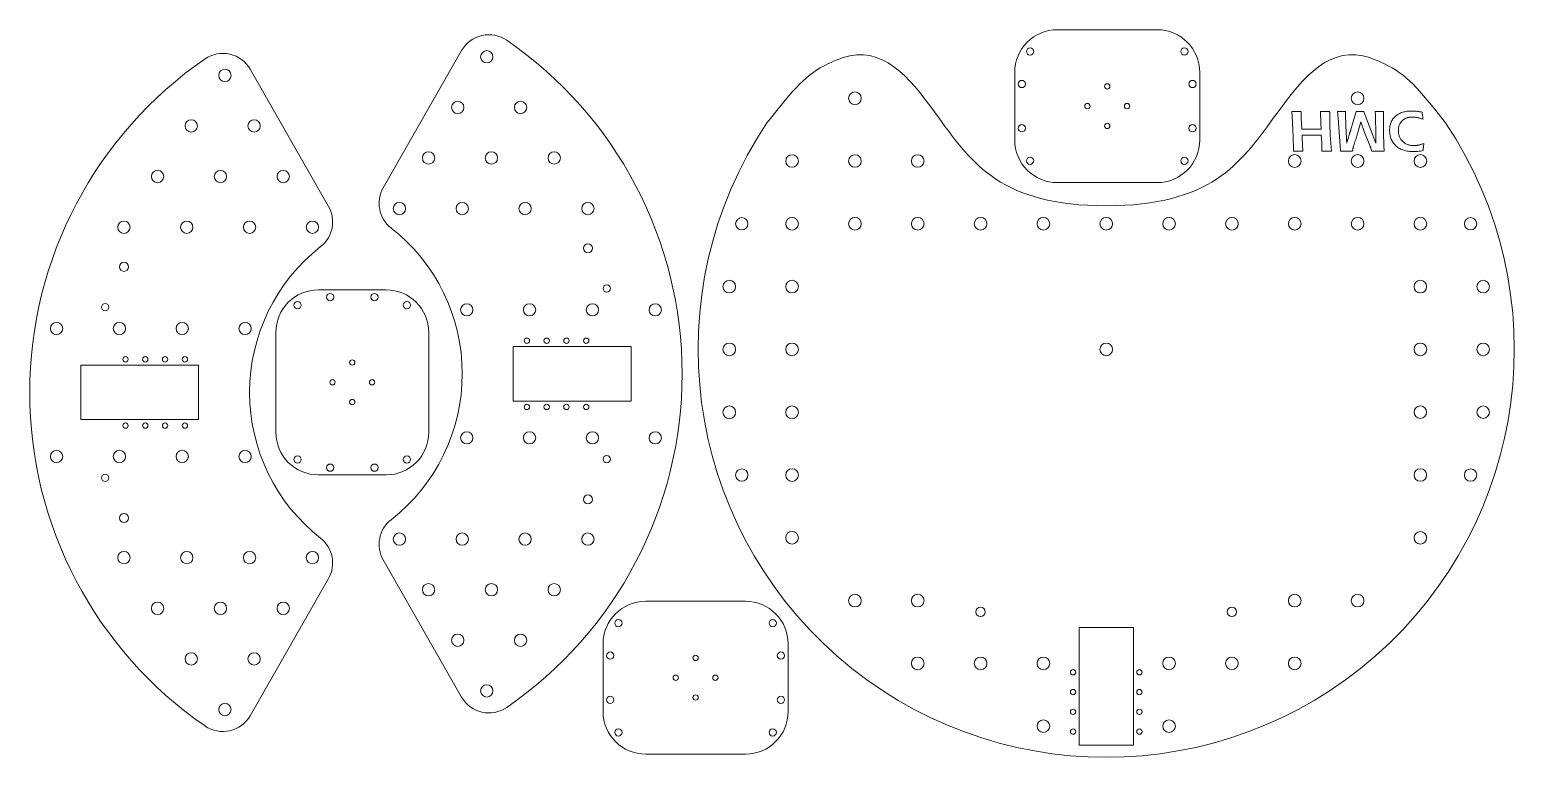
# Model space of a CAD drawing. Header units: inches. Extents: x 0.3 to 23.9, y 0.2 to 11.8.
import ezdxf

# ---------------------------------------------------------------- set-up
doc = ezdxf.new("R2010")
doc.units = ezdxf.units.IN
doc.header["$MEASUREMENT"] = 0

msp = doc.modelspace()

# ---------------------------------------------------------------- linework, layer by layer
at = {"color": 7, "linetype": 'Continuous', "lineweight": 15}
for p, q in [((18.211, 11.776), (16.625, 11.776)), ((7.143, 11.444), (5.895, 9.26)), ((5.024, 8.963), (3.776, 11.147)), ((15.945, 11.096), (15.945, 10.021)), ((18.892, 10.021), (18.892, 11.096)), ((20.355, 10.472), (20.365, 10.307)), ((20.503, 10.472), (20.427, 10.471)), ((20.506, 10.366), (20.503, 10.472)), ((20.958, 10.472), (20.886, 10.471)), ((21.081, 10.472), (21.092, 10.368)), ((21.212, 10.472), (21.147, 10.471)), ((21.223, 10.123), (21.213, 10.41)), ((21.381, 10.472), (21.297, 10.188)), ((21.522, 10.417), (21.502, 10.472)), ((21.692, 9.968), (21.522, 10.417)), ((20.515, 10.192), (20.506, 10.366)), ((20.821, 10.192), (20.515, 10.192)), ((20.961, 10.28), (20.959, 10.39)), ((20.965, 10.094), (20.961, 10.28)), ((21.092, 10.368), (21.119, 10.002)), ((21.417, 10.177), (21.453, 10.309)), ((21.453, 10.309), (21.514, 10.14)), ((21.687, 10.395), (21.691, 10.12)), ((20.52, 10.049), (20.519, 10.096)), ((20.519, 10.096), (20.825, 10.096)), ((20.53, 9.842), (20.52, 10.049)), ((20.825, 10.096), (20.833, 9.972)), ((20.985, 9.842), (20.965, 10.094)), ((21.119, 10.002), (21.129, 9.842)), ((21.23, 9.97), (21.226, 10.029)), ((21.276, 10.124), (21.246, 10.03)), ((21.514, 10.14), (21.602, 9.92)), ((21.692, 10.006), (21.692, 9.968)), ((22.45, 9.913), (22.455, 9.965)), ((20.381, 9.893), (20.381, 9.842)), ((20.836, 9.889), (20.836, 9.842)), ((20.836, 9.842), (20.914, 9.843)), ((16.625, 9.341), (18.211, 9.341)), ((5.94, 7.634), (4.865, 7.634)), ((4.185, 6.954), (4.185, 5.367)), ((6.62, 5.367), (6.62, 6.954)), ((7.965, 6.729), (7.965, 5.863)), ((9.839, 6.729), (7.965, 6.729)), ((9.839, 5.863), (9.839, 6.729)), ((2.955, 6.433), (1.081, 6.433)), ((1.081, 6.433), (1.081, 5.567)), ((2.955, 5.567), (2.955, 6.433)), ((7.965, 5.863), (9.839, 5.863)), ((1.081, 5.567), (2.955, 5.567)), ((4.865, 4.687), (5.94, 4.687)), ((5.895, 3.332), (7.143, 1.148)), ((3.776, 0.852), (5.024, 3.036)), ((11.66, 2.674), (10.073, 2.674)), ((16.969, 2.257), (16.969, 0.383)), ((17.835, 2.257), (16.969, 2.257)), ((17.835, 0.383), (17.835, 2.257)), ((9.393, 1.994), (9.393, 0.92)), ((12.34, 0.92), (12.34, 1.994)), ((10.073, 0.239), (11.66, 0.239)), ((16.969, 0.383), (17.835, 0.383))]:
    msp.add_line(p, q, dxfattribs=at)
for centre, radius in [((7.543, 11.345), 0.098), ((16.19, 11.429), 0.058), ((18.646, 11.429), 0.058), ((3.376, 11.049), 0.098), ((16.06, 10.911), 0.058), ((17.418, 10.874), 0.0425), ((18.776, 10.911), 0.058), ((7.08, 10.539), 0.098), ((8.08, 10.539), 0.098), ((13.402, 10.685), 0.101), ((21.402, 10.685), 0.101), ((17.103, 10.559), 0.0425), ((17.733, 10.559), 0.0425), ((2.84, 10.243), 0.098), ((3.84, 10.243), 0.098), ((16.06, 10.206), 0.058), ((17.418, 10.244), 0.0425), ((18.776, 10.206), 0.058), ((6.616, 9.733), 0.098), ((7.616, 9.733), 0.098), ((8.616, 9.733), 0.098), ((12.402, 9.685), 0.1), ((13.402, 9.685), 0.1), ((14.402, 9.685), 0.1), ((16.19, 9.689), 0.058), ((18.646, 9.689), 0.058), ((20.402, 9.685), 0.101), ((21.402, 9.685), 0.101), ((22.402, 9.685), 0.101), ((2.304, 9.437), 0.098), ((3.304, 9.437), 0.098), ((4.304, 9.437), 0.098), ((6.152, 8.927), 0.098), ((7.152, 8.927), 0.098), ((8.152, 8.927), 0.098), ((9.152, 8.927), 0.098), ((11.602, 8.685), 0.098), ((12.402, 8.685), 0.101), ((13.402, 8.685), 0.101), ((14.402, 8.685), 0.101), ((15.402, 8.685), 0.101), ((16.402, 8.685), 0.101), ((17.402, 8.685), 0.101), ((18.402, 8.685), 0.101), ((19.402, 8.685), 0.101), ((20.402, 8.685), 0.101), ((21.402, 8.685), 0.101), ((22.402, 8.685), 0.101), ((23.202, 8.685), 0.098), ((1.768, 8.631), 0.098), ((2.768, 8.631), 0.098), ((3.768, 8.631), 0.098), ((4.768, 8.631), 0.098), ((9.152, 8.296), 0.072), ((1.768, 8), 0.072), ((5.05, 7.519), 0.058), ((5.755, 7.519), 0.058), ((9.452, 7.654), 0.058), ((11.402, 7.685), 0.1), ((12.402, 7.685), 0.1), ((22.402, 7.685), 0.1), ((23.402, 7.685), 0.1), ((1.468, 7.358), 0.058), ((4.532, 7.389), 0.058), ((6.272, 7.389), 0.058), ((7.225, 7.315), 0.098), ((8.225, 7.315), 0.098), ((9.225, 7.315), 0.098), ((10.225, 7.315), 0.098), ((0.695, 7.018), 0.098), ((1.695, 7.018), 0.098), ((2.695, 7.018), 0.098), ((3.695, 7.018), 0.098), ((8.181, 6.824), 0.0425), ((8.496, 6.824), 0.0425), ((8.811, 6.824), 0.0425), ((9.126, 6.824), 0.0425), ((11.402, 6.685), 0.1), ((12.402, 6.685), 0.1), ((17.402, 6.685), 0.1), ((22.402, 6.685), 0.101), ((23.402, 6.685), 0.1), ((1.793, 6.527), 0.0425), ((2.108, 6.527), 0.0425), ((2.423, 6.527), 0.0425), ((2.738, 6.527), 0.0425), ((5.402, 6.476), 0.0425), ((5.087, 6.161), 0.0425), ((5.717, 6.161), 0.0425), ((5.402, 5.846), 0.0425), ((8.181, 5.768), 0.0425), ((8.496, 5.768), 0.0425), ((8.811, 5.768), 0.0425), ((9.126, 5.768), 0.0425), ((11.402, 5.685), 0.101), ((12.402, 5.685), 0.101), ((22.402, 5.685), 0.1), ((23.402, 5.685), 0.1), ((1.793, 5.472), 0.0425), ((2.108, 5.472), 0.0425), ((2.423, 5.472), 0.0425), ((2.738, 5.472), 0.0425), ((7.225, 5.277), 0.098), ((8.225, 5.277), 0.098), ((9.225, 5.277), 0.098), ((10.225, 5.277), 0.098), ((0.695, 4.981), 0.098), ((1.695, 4.981), 0.098), ((2.695, 4.981), 0.098), ((3.695, 4.981), 0.098), ((4.532, 4.933), 0.058), ((6.272, 4.933), 0.058), ((9.452, 4.938), 0.058), ((5.05, 4.802), 0.058), ((5.755, 4.802), 0.058), ((11.602, 4.685), 0.098), ((12.402, 4.685), 0.101), ((22.402, 4.685), 0.1), ((23.202, 4.685), 0.098), ((1.468, 4.641), 0.058), ((9.152, 4.296), 0.072), ((1.768, 4), 0.072), ((12.402, 3.685), 0.101), ((22.402, 3.685), 0.1), ((6.152, 3.665), 0.098), ((7.152, 3.665), 0.098), ((8.152, 3.665), 0.098), ((9.152, 3.665), 0.098), ((1.768, 3.369), 0.098), ((2.768, 3.369), 0.098), ((3.768, 3.369), 0.098), ((4.768, 3.369), 0.098), ((6.616, 2.859), 0.098), ((7.616, 2.859), 0.098), ((8.616, 2.859), 0.098), ((2.304, 2.562), 0.098), ((3.304, 2.562), 0.098), ((4.304, 2.562), 0.098), ((13.402, 2.685), 0.101), ((14.402, 2.685), 0.101), ((20.402, 2.685), 0.101), ((21.402, 2.685), 0.101), ((9.638, 2.327), 0.058), ((12.094, 2.327), 0.058), ((15.402, 2.505), 0.0748), ((19.402, 2.505), 0.0748), ((7.08, 2.053), 0.098), ((8.08, 2.053), 0.098), ((2.84, 1.756), 0.098), ((3.84, 1.756), 0.098), ((9.508, 1.809), 0.058), ((10.866, 1.772), 0.0425), ((12.225, 1.809), 0.058), ((14.402, 1.685), 0.101), ((15.402, 1.685), 0.1), ((16.402, 1.685), 0.1), ((18.402, 1.685), 0.1), ((19.402, 1.685), 0.1), ((20.402, 1.685), 0.101), ((10.551, 1.457), 0.0425), ((11.181, 1.457), 0.0425), ((16.875, 1.544), 0.0425), ((17.93, 1.544), 0.0425), ((7.543, 1.247), 0.098), ((10.866, 1.142), 0.0425), ((16.875, 1.229), 0.0425), ((17.93, 1.229), 0.0425), ((3.376, 0.95), 0.098), ((9.508, 1.104), 0.058), ((12.225, 1.104), 0.058), ((16.875, 0.914), 0.0425), ((17.93, 0.914), 0.0425), ((16.402, 0.685), 0.1), ((18.402, 0.685), 0.1), ((9.638, 0.587), 0.058), ((12.094, 0.587), 0.058), ((16.875, 0.599), 0.0425), ((17.93, 0.599), 0.0425)]:
    msp.add_circle(centre, radius, dxfattribs=at)
for centre, radius, start, end in [((7.577, 11.196), 0.5, 55.4356, 150.2561), ((4.202, 6.296), 6.45, 304.5644, 55.4356), ((16.625, 11.096), 0.68, 90, 180), ((18.211, 11.096), 0.68, 0, 90), ((3.342, 10.899), 0.5, 29.7439, 124.5644), ((6.718, 6), 6.45, 124.5644, 235.4356), ((17.402, 6.685), 6.495, 146.2511, 33.7489), ((16.625, 10.021), 0.68, 180, 270), ((18.211, 10.021), 0.68, 270, 0), ((6.329, 9.012), 0.5, 150.2561, 231.923), ((4.59, 8.715), 0.5, 308.077, 29.7439), ((4.202, 6.296), 2.95, 308.077, 51.923), ((6.718, 6), 2.95, 128.077, 231.923), ((4.865, 6.954), 0.68, 90, 180), ((5.94, 6.954), 0.68, 0, 90), ((4.865, 5.367), 0.68, 180, 270), ((5.94, 5.367), 0.68, 270, 0), ((6.329, 3.58), 0.5, 128.077, 209.7439), ((4.59, 3.284), 0.5, 330.2561, 51.923), ((10.073, 1.994), 0.68, 90, 180), ((11.66, 1.994), 0.68, 0, 90), ((7.577, 1.396), 0.5, 209.7439, 304.5644), ((3.342, 1.1), 0.5, 235.4356, 330.2561), ((10.073, 0.92), 0.68, 180, 270), ((11.66, 0.92), 0.68, 270, 0)]:
    msp.add_arc(centre, radius, start, end, dxfattribs=at)
for points, knots in [([(12.002, 10.293), (12.453, 10.858), (12.643, 11.105), (13.845, 11.597), (14.907, 10.149), (15.742, 8.972), (17.402, 8.972)], [0, 0, 0, 0, 0.216331, 0.275014, 0.586828, 1, 1, 1, 1]), ([(17.402, 8.972), (19.062, 8.972), (19.897, 10.149), (20.959, 11.597), (22.161, 11.105), (22.351, 10.858), (22.803, 10.293)], [0, 0, 0, 0, 0.413172, 0.724986, 0.783669, 1, 1, 1, 1]), ([(20.427, 10.471), (20.425, 10.471), (20.422, 10.471), (20.417, 10.471), (20.41, 10.472), (20.402, 10.472), (20.392, 10.472), (20.381, 10.472), (20.368, 10.472), (20.359, 10.472), (20.355, 10.472)], [0, 0, 0, 0, 0.055127, 0.129264, 0.22433, 0.338402, 0.473382, 0.62927, 0.804167, 1, 1, 1, 1]), ([(20.886, 10.471), (20.885, 10.471), (20.882, 10.471), (20.876, 10.471), (20.869, 10.472), (20.86, 10.472), (20.85, 10.472), (20.838, 10.472), (20.824, 10.472), (20.815, 10.472), (20.81, 10.472)], [0, 0, 0, 0, 0.053471, 0.12833, 0.222812, 0.336897, 0.472369, 0.627445, 0.803908, 1, 1, 1, 1]), ([(20.81, 10.472), (20.811, 10.45), (20.814, 10.404), (20.817, 10.335), (20.82, 10.264), (20.821, 10.217), (20.821, 10.192)], [0, 0, 0, 0, 0.240935, 0.488068, 0.740907, 1, 1, 1, 1]), ([(20.959, 10.39), (20.959, 10.395), (20.959, 10.405), (20.959, 10.42), (20.959, 10.432), (20.959, 10.444), (20.959, 10.453), (20.958, 10.461), (20.958, 10.467), (20.958, 10.471), (20.958, 10.472)], [0, 0, 0, 0, 0.193706, 0.369202, 0.523177, 0.657287, 0.773175, 0.869212, 0.943711, 1, 1, 1, 1]), ([(21.147, 10.471), (21.144, 10.471), (21.135, 10.471), (21.121, 10.472), (21.102, 10.472), (21.088, 10.472), (21.081, 10.472)], [0, 0, 0, 0, 0.156681, 0.37525, 0.657719, 1, 1, 1, 1]), ([(21.213, 10.41), (21.213, 10.414), (21.213, 10.422), (21.213, 10.437), (21.213, 10.454), (21.213, 10.466), (21.212, 10.472)], [0, 0, 0, 0, 0.189542, 0.418325, 0.688467, 1, 1, 1, 1]), ([(21.444, 10.471), (21.44, 10.471), (21.431, 10.471), (21.417, 10.472), (21.4, 10.472), (21.388, 10.472), (21.381, 10.472)], [0, 0, 0, 0, 0.182391, 0.408774, 0.681297, 1, 1, 1, 1]), ([(21.502, 10.472), (21.496, 10.472), (21.484, 10.472), (21.467, 10.472), (21.454, 10.471), (21.447, 10.471), (21.444, 10.471)], [0, 0, 0, 0, 0.334903, 0.613966, 0.83491, 1, 1, 1, 1]), ([(21.751, 10.471), (21.746, 10.471), (21.737, 10.471), (21.721, 10.472), (21.704, 10.472), (21.691, 10.472), (21.685, 10.472)], [0, 0, 0, 0, 0.204097, 0.439153, 0.703068, 1, 1, 1, 1]), ([(21.685, 10.472), (21.685, 10.465), (21.685, 10.451), (21.686, 10.43), (21.686, 10.412), (21.687, 10.4), (21.687, 10.395)], [0, 0, 0, 0, 0.289271, 0.553819, 0.79017, 1, 1, 1, 1]), ([(21.816, 10.472), (21.809, 10.472), (21.795, 10.472), (21.777, 10.472), (21.763, 10.471), (21.754, 10.471), (21.751, 10.471)], [0, 0, 0, 0, 0.336857, 0.616852, 0.837916, 1, 1, 1, 1]), ([(21.815, 10.376), (21.815, 10.383), (21.815, 10.398), (21.815, 10.42), (21.815, 10.446), (21.816, 10.463), (21.816, 10.472)], [0, 0, 0, 0, 0.212237, 0.448706, 0.712237, 1, 1, 1, 1]), ([(22.256, 10.481), (22.244, 10.481), (22.221, 10.48), (22.188, 10.477), (22.155, 10.471), (22.122, 10.462), (22.092, 10.451), (22.062, 10.437), (22.034, 10.421), (22.012, 10.405), (21.996, 10.391), (21.985, 10.379), (21.974, 10.368), (21.964, 10.355), (21.956, 10.343), (21.948, 10.329), (21.941, 10.315), (21.933, 10.296), (21.924, 10.27), (21.917, 10.238), (21.913, 10.205), (21.912, 10.183), (21.912, 10.171)], [0, 0, 0, 0, 0.065913, 0.130574, 0.194612, 0.258141, 0.320896, 0.382751, 0.444526, 0.506793, 0.537924, 0.568422, 0.598401, 0.628205, 0.65793, 0.687697, 0.717506, 0.747608, 0.808694, 0.87053, 0.934338, 1, 1, 1, 1]), ([(22.428, 10.464), (22.42, 10.465), (22.403, 10.468), (22.378, 10.472), (22.354, 10.475), (22.332, 10.477), (22.311, 10.479), (22.291, 10.48), (22.273, 10.481), (22.261, 10.481), (22.256, 10.481)], [0, 0, 0, 0, 0.15094, 0.29569, 0.432991, 0.56427, 0.686577, 0.800086, 0.904794, 1, 1, 1, 1]), ([(22.446, 10.35), (22.443, 10.369), (22.436, 10.406), (22.431, 10.444), (22.428, 10.464)], [0, 0, 0, 0, 0.496207, 1, 1, 1, 1]), ([(20.365, 10.307), (20.367, 10.284), (20.369, 10.241), (20.373, 10.177), (20.375, 10.115), (20.377, 10.065), (20.378, 10.028), (20.379, 10.002), (20.38, 9.979), (20.38, 9.957), (20.381, 9.938), (20.381, 9.921), (20.381, 9.906), (20.381, 9.897), (20.381, 9.893)], [0, 0, 0, 0, 0.161154, 0.316279, 0.465714, 0.608826, 0.676233, 0.738359, 0.795183, 0.847055, 0.892976, 0.933937, 0.969614, 1, 1, 1, 1]), ([(21.297, 10.188), (21.296, 10.187), (21.296, 10.183), (21.294, 10.178), (21.292, 10.172), (21.289, 10.164), (21.287, 10.156), (21.283, 10.146), (21.28, 10.136), (21.277, 10.128), (21.276, 10.124)], [0, 0, 0, 0, 0.067987, 0.151441, 0.250397, 0.368755, 0.501994, 0.650748, 0.816966, 1, 1, 1, 1]), ([(21.373, 10.03), (21.381, 10.054), (21.397, 10.103), (21.411, 10.153), (21.417, 10.177)], [0, 0, 0, 0, 0.505382, 1, 1, 1, 1]), ([(21.825, 9.842), (21.824, 9.865), (21.821, 9.912), (21.819, 9.983), (21.817, 10.059), (21.817, 10.123), (21.816, 10.174), (21.816, 10.211), (21.815, 10.244), (21.815, 10.276), (21.815, 10.305), (21.815, 10.331), (21.815, 10.354), (21.815, 10.369), (21.815, 10.376)], [0, 0, 0, 0, 0.127843, 0.262032, 0.402844, 0.550285, 0.623235, 0.691319, 0.754541, 0.813154, 0.86716, 0.916048, 0.960328, 1, 1, 1, 1]), ([(21.912, 10.171), (21.912, 10.159), (21.913, 10.134), (21.918, 10.098), (21.927, 10.064), (21.939, 10.031), (21.954, 10), (21.972, 9.971), (21.993, 9.945), (22.017, 9.921), (22.044, 9.9), (22.073, 9.882), (22.104, 9.867), (22.138, 9.855), (22.173, 9.845), (22.209, 9.839), (22.246, 9.834), (22.27, 9.834), (22.283, 9.834)], [0, 0, 0, 0, 0.066114, 0.130165, 0.192895, 0.254886, 0.315915, 0.375722, 0.434894, 0.49426, 0.554228, 0.614521, 0.675874, 0.739249, 0.803693, 0.868419, 0.933664, 1, 1, 1, 1]), ([(22.052, 10.17), (22.052, 10.179), (22.053, 10.199), (22.057, 10.227), (22.065, 10.253), (22.073, 10.274), (22.081, 10.289), (22.089, 10.301), (22.097, 10.311), (22.106, 10.321), (22.115, 10.331), (22.126, 10.339), (22.138, 10.348), (22.15, 10.355), (22.163, 10.362), (22.177, 10.368), (22.192, 10.373), (22.208, 10.378), (22.224, 10.381), (22.241, 10.383), (22.259, 10.385), (22.271, 10.385), (22.278, 10.385)], [0, 0, 0, 0, 0.083339, 0.162895, 0.240001, 0.315699, 0.353114, 0.390376, 0.427928, 0.465767, 0.504372, 0.543431, 0.583618, 0.624982, 0.667406, 0.710765, 0.754959, 0.800693, 0.847613, 0.896448, 0.947339, 1, 1, 1, 1]), ([(22.301, 9.93), (22.293, 9.93), (22.276, 9.93), (22.252, 9.933), (22.229, 9.938), (22.205, 9.945), (22.183, 9.953), (22.162, 9.964), (22.143, 9.977), (22.124, 9.993), (22.108, 10.01), (22.093, 10.029), (22.081, 10.05), (22.07, 10.072), (22.062, 10.096), (22.056, 10.12), (22.053, 10.145), (22.052, 10.161), (22.052, 10.17)], [0, 0, 0, 0, 0.063476, 0.125935, 0.188063, 0.250068, 0.311318, 0.372157, 0.43285, 0.49412, 0.555678, 0.617063, 0.679671, 0.743365, 0.807556, 0.871399, 0.935437, 1, 1, 1, 1]), ([(22.278, 10.385), (22.284, 10.385), (22.296, 10.385), (22.315, 10.383), (22.335, 10.38), (22.355, 10.376), (22.377, 10.371), (22.399, 10.365), (22.422, 10.358), (22.438, 10.353), (22.446, 10.35)], [0, 0, 0, 0, 0.104627, 0.214372, 0.329554, 0.451225, 0.578067, 0.712593, 0.852681, 1, 1, 1, 1]), ([(20.833, 9.972), (20.833, 9.967), (20.834, 9.958), (20.834, 9.944), (20.835, 9.931), (20.835, 9.92), (20.835, 9.91), (20.836, 9.902), (20.836, 9.895), (20.836, 9.89), (20.836, 9.889)], [0, 0, 0, 0, 0.181096, 0.347528, 0.496041, 0.629777, 0.745584, 0.846723, 0.931522, 1, 1, 1, 1]), ([(21.226, 10.029), (21.226, 10.032), (21.226, 10.037), (21.226, 10.046), (21.225, 10.056), (21.225, 10.067), (21.224, 10.08), (21.224, 10.093), (21.223, 10.108), (21.223, 10.118), (21.223, 10.123)], [0, 0, 0, 0, 0.081266, 0.174184, 0.280142, 0.399143, 0.531243, 0.674936, 0.83167, 1, 1, 1, 1]), ([(21.246, 10.03), (21.245, 10.026), (21.242, 10.019), (21.239, 10.01), (21.238, 10.002), (21.235, 9.994), (21.233, 9.983), (21.231, 9.975), (21.23, 9.97)], [0, 0, 0, 0, 0.205718, 0.367829, 0.460577, 0.596498, 0.777726, 1, 1, 1, 1]), ([(21.32, 9.842), (21.321, 9.848), (21.323, 9.859), (21.326, 9.873), (21.329, 9.885), (21.331, 9.895), (21.334, 9.905), (21.337, 9.917), (21.341, 9.93), (21.346, 9.946), (21.352, 9.965), (21.358, 9.985), (21.365, 10.007), (21.371, 10.022), (21.373, 10.03)], [0, 0, 0, 0, 0.090803, 0.166749, 0.229905, 0.278071, 0.325883, 0.386494, 0.460211, 0.546757, 0.644601, 0.752868, 0.871109, 1, 1, 1, 1]), ([(21.691, 10.12), (21.691, 10.101), (21.692, 10.063), (21.692, 10.025), (21.692, 10.006)], [0, 0, 0, 0, 0.5047878, 1, 1, 1, 1]), ([(22.455, 9.965), (22.446, 9.962), (22.43, 9.956), (22.407, 9.948), (22.387, 9.942), (22.368, 9.937), (22.35, 9.934), (22.333, 9.931), (22.317, 9.93), (22.306, 9.93), (22.301, 9.93)], [0, 0, 0, 0, 0.169151, 0.322128, 0.457749, 0.578425, 0.689027, 0.795244, 0.899078, 1, 1, 1, 1]), ([(20.381, 9.842), (20.389, 9.843), (20.405, 9.843), (20.427, 9.843), (20.444, 9.843), (20.454, 9.843), (20.459, 9.843)], [0, 0, 0, 0, 0.326935, 0.603156, 0.826939, 1, 1, 1, 1]), ([(20.459, 9.843), (20.461, 9.843), (20.464, 9.843), (20.47, 9.843), (20.477, 9.843), (20.486, 9.843), (20.495, 9.843), (20.506, 9.843), (20.517, 9.843), (20.525, 9.842), (20.53, 9.842)], [0, 0, 0, 0, 0.069625, 0.154721, 0.255309, 0.373299, 0.504827, 0.653758, 0.820095, 1, 1, 1, 1]), ([(20.914, 9.843), (20.915, 9.843), (20.918, 9.843), (20.923, 9.843), (20.929, 9.843), (20.937, 9.843), (20.947, 9.843), (20.958, 9.843), (20.971, 9.843), (20.98, 9.842), (20.985, 9.842)], [0, 0, 0, 0, 0.0465968, 0.116492, 0.2097058, 0.3223315, 0.4582526, 0.6174702, 0.7980432, 1, 1, 1, 1]), ([(21.129, 9.842), (21.134, 9.842), (21.145, 9.843), (21.16, 9.843), (21.174, 9.843), (21.187, 9.843), (21.199, 9.843), (21.21, 9.843), (21.22, 9.843), (21.226, 9.843), (21.228, 9.843)], [0, 0, 0, 0, 0.165075, 0.31913, 0.462181, 0.592855, 0.71115, 0.819818, 0.916099, 1, 1, 1, 1]), ([(21.228, 9.843), (21.231, 9.843), (21.236, 9.843), (21.244, 9.843), (21.254, 9.843), (21.264, 9.843), (21.277, 9.843), (21.29, 9.843), (21.305, 9.843), (21.315, 9.842), (21.32, 9.842)], [0, 0, 0, 0, 0.0758877, 0.1651673, 0.2693375, 0.3883863, 0.5193382, 0.6651691, 0.8258793, 1, 1, 1, 1]), ([(21.602, 9.92), (21.604, 9.916), (21.607, 9.908), (21.611, 9.896), (21.615, 9.885), (21.618, 9.873), (21.623, 9.859), (21.626, 9.848), (21.627, 9.842)], [0, 0, 0, 0, 0.156477, 0.333415, 0.446251, 0.595156, 0.779534, 1, 1, 1, 1]), ([(21.627, 9.842), (21.637, 9.843), (21.655, 9.843), (21.681, 9.843), (21.706, 9.843), (21.722, 9.843), (21.729, 9.843)], [0, 0, 0, 0, 0.273472, 0.530844, 0.773472, 1, 1, 1, 1]), ([(21.729, 9.843), (21.732, 9.843), (21.738, 9.843), (21.747, 9.843), (21.757, 9.843), (21.768, 9.843), (21.781, 9.843), (21.795, 9.843), (21.809, 9.843), (21.819, 9.842), (21.825, 9.842)], [0, 0, 0, 0, 0.0847646, 0.179586, 0.2873472, 0.406601, 0.5373475, 0.6795869, 0.8347559, 1, 1, 1, 1]), ([(22.283, 9.834), (22.296, 9.834), (22.322, 9.834), (22.362, 9.838), (22.403, 9.843), (22.431, 9.848), (22.446, 9.851)], [0, 0, 0, 0, 0.232474, 0.4765, 0.731883, 1, 1, 1, 1]), ([(22.446, 9.851), (22.446, 9.858), (22.447, 9.87), (22.448, 9.887), (22.449, 9.901), (22.45, 9.909), (22.45, 9.913)], [0, 0, 0, 0, 0.326392, 0.601747, 0.826373, 1, 1, 1, 1])]:
    msp.add_open_spline(points, degree=3, knots=knots, dxfattribs=at)

doc.saveas('drawing.dxf')
